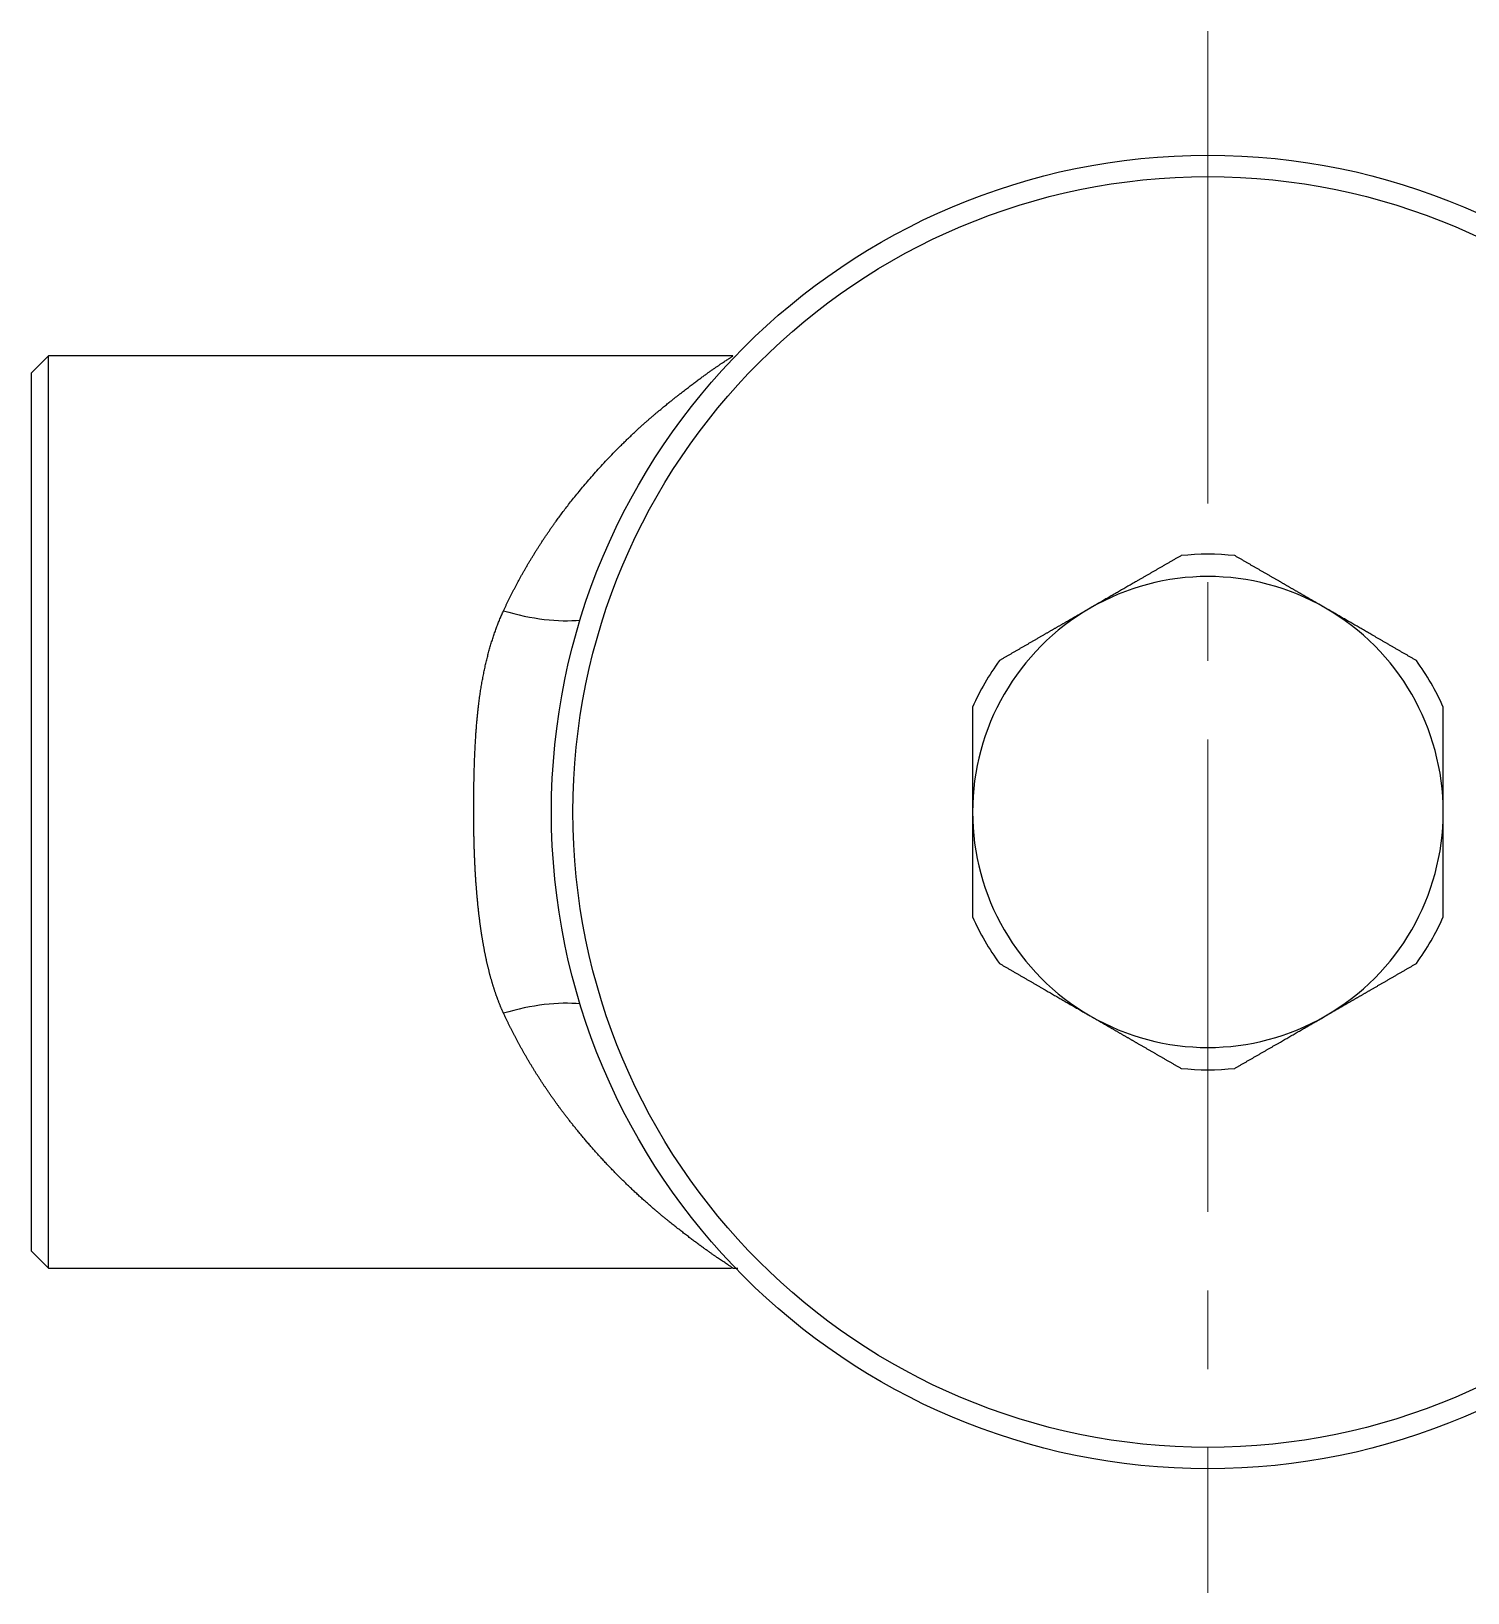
# Model space of a CAD drawing. Header units: millimetres. Extents: x 4257 to 5098, y 860 to 1455.
# Drawn here: x 4532.2 to 4590.2, y 1280.2 to 1343.2 of the extents above; entities that cross this region are included whole.
import ezdxf

# ---------------------------------------------------------------- set-up
doc = ezdxf.new("R2010")
doc.units = ezdxf.units.MM
doc.linetypes.add('CENTER2', pattern=[28.575, 19.05, -3.175, 3.175, -3.175])

msp = doc.modelspace()

# ---------------------------------------------------------------- linework, layer by layer
at = {"color": 1, "linetype": 'CENTER2', "lineweight": 18}
msp.add_line((4579.692, 1343.18), (4579.692, 1280.18), dxfattribs=at)
at = {"lineweight": 25}
for p, q in [((4532.892, 1330.08), (4532.192, 1329.38)), ((4532.892, 1311.68), (4532.892, 1330.08)), ((4560.51, 1330.08), (4532.892, 1330.08)), ((4532.192, 1329.38), (4532.192, 1311.68)), ((4532.192, 1311.68), (4532.192, 1293.98)), ((4532.892, 1293.28), (4532.892, 1311.68)), ((4532.192, 1293.98), (4532.892, 1293.28)), ((4532.892, 1293.28), (4560.463, 1293.28))]:
    msp.add_line(p, q, dxfattribs=at)
for radius in [26.5, 25.633]:
    msp.add_circle((4579.692, 1311.68), radius, dxfattribs=at)
for radius, start, end in [(10.4, 84.01182, 95.98818), (9.5, 60, 120), (9.5, 120, 180), (9.5, 0, 60), (10.4, 144.01182, 155.98818), (10.4, 24.01182, 35.98818), (9.5, 180, 240), (9.5, 300, 0), (10.4, 204.01182, 215.98818), (10.4, 324.01182, 335.98818), (9.5, 240, 300), (10.4, 264.01182, 275.98818)]:
    msp.add_arc((4579.692, 1311.68), radius, start, end, dxfattribs=at)
for centre, major_axis, start_param, end_param in [((4551.257, 1322.003), (4.7, -1.706), 4.863504, 5.571237), ((4551.257, 1301.357), (-4.7, -1.706), 3.853541, 4.561274)]:
    msp.add_ellipse(centre, major_axis=major_axis, ratio=0.419444, start_param=start_param, end_param=end_param, dxfattribs=at)
for points, knots in [([(4551.257, 1319.797), (4551.266, 1319.815), (4551.282, 1319.85), (4551.307, 1319.904), (4551.332, 1319.957), (4551.358, 1320.011), (4551.383, 1320.064), (4551.409, 1320.118), (4551.435, 1320.172), (4551.462, 1320.226), (4551.488, 1320.28), (4551.515, 1320.334), (4551.542, 1320.388), (4551.569, 1320.442), (4551.597, 1320.496), (4551.624, 1320.55), (4551.652, 1320.605), (4551.68, 1320.659), (4551.709, 1320.714), (4551.737, 1320.768), (4551.766, 1320.823), (4551.795, 1320.877), (4551.825, 1320.932), (4551.854, 1320.986), (4551.884, 1321.041), (4551.914, 1321.096), (4551.944, 1321.151), (4551.975, 1321.206), (4552.005, 1321.261), (4552.036, 1321.316), (4552.067, 1321.371), (4552.099, 1321.426), (4552.13, 1321.481), (4552.162, 1321.536), (4552.194, 1321.591), (4552.227, 1321.646), (4552.259, 1321.701), (4552.292, 1321.756), (4552.325, 1321.812), (4552.358, 1321.867), (4552.391, 1321.922), (4552.425, 1321.977), (4552.459, 1322.033), (4552.493, 1322.088), (4552.528, 1322.143), (4552.562, 1322.199), (4552.597, 1322.254), (4552.632, 1322.309), (4552.667, 1322.365), (4552.703, 1322.42), (4552.738, 1322.476), (4552.774, 1322.531), (4552.811, 1322.586), (4552.847, 1322.642), (4552.884, 1322.697), (4552.921, 1322.752), (4552.958, 1322.808), (4552.995, 1322.863), (4553.033, 1322.918), (4553.07, 1322.974), (4553.108, 1323.029), (4553.147, 1323.084), (4553.185, 1323.14), (4553.224, 1323.195), (4553.263, 1323.25), (4553.302, 1323.305), (4553.341, 1323.36), (4553.407, 1323.451), (4553.503, 1323.583), (4553.633, 1323.757), (4553.775, 1323.943), (4553.928, 1324.14), (4554.092, 1324.347), (4554.268, 1324.564), (4554.456, 1324.79), (4554.654, 1325.024), (4554.865, 1325.266), (4555.087, 1325.515), (4555.32, 1325.769), (4555.565, 1326.029), (4555.776, 1326.246), (4555.949, 1326.42), (4556.079, 1326.549), (4556.206, 1326.672), (4556.329, 1326.791), (4556.45, 1326.906), (4556.567, 1327.015), (4556.681, 1327.121), (4556.791, 1327.222), (4556.898, 1327.319), (4557.003, 1327.412), (4557.103, 1327.501), (4557.201, 1327.586), (4557.296, 1327.667), (4557.387, 1327.745), (4557.475, 1327.819), (4557.56, 1327.89), (4557.641, 1327.957), (4557.719, 1328.022), (4557.795, 1328.083), (4557.866, 1328.141), (4557.935, 1328.196), (4558.001, 1328.248), (4558.063, 1328.298), (4558.122, 1328.345), (4558.178, 1328.389), (4558.242, 1328.44), (4558.317, 1328.499), (4558.401, 1328.565), (4558.483, 1328.629), (4558.564, 1328.692), (4558.643, 1328.753), (4558.721, 1328.812), (4558.797, 1328.87), (4558.871, 1328.927), (4558.943, 1328.981), (4559.014, 1329.034), (4559.084, 1329.086), (4559.151, 1329.136), (4559.217, 1329.184), (4559.282, 1329.231), (4559.344, 1329.277), (4559.405, 1329.321), (4559.465, 1329.364), (4559.522, 1329.405), (4559.578, 1329.445), (4559.633, 1329.483), (4559.685, 1329.52), (4559.736, 1329.556), (4559.786, 1329.59), (4559.834, 1329.623), (4559.88, 1329.655), (4559.924, 1329.685), (4559.967, 1329.714), (4560.008, 1329.742), (4560.065, 1329.78), (4560.133, 1329.826), (4560.21, 1329.877), (4560.278, 1329.922), (4560.337, 1329.961), (4560.388, 1329.995), (4560.431, 1330.023), (4560.466, 1330.046), (4560.492, 1330.063), (4560.51, 1330.074), (4560.518, 1330.079), (4560.519, 1330.08), (4560.519, 1330.08)], [0, 0, 0, 0, 0.002828, 0.005668, 0.008518, 0.01138, 0.014254, 0.017139, 0.020035, 0.022943, 0.025862, 0.028792, 0.031734, 0.034687, 0.037652, 0.040629, 0.043616, 0.046616, 0.049626, 0.052649, 0.055682, 0.058728, 0.061785, 0.064853, 0.067933, 0.071025, 0.074128, 0.077243, 0.080369, 0.083507, 0.086657, 0.089819, 0.092991, 0.096176, 0.099372, 0.10258, 0.1058, 0.109032, 0.112275, 0.11553, 0.118796, 0.122074, 0.125364, 0.128666, 0.13198, 0.135305, 0.138642, 0.141991, 0.145352, 0.148724, 0.152109, 0.155505, 0.158913, 0.162333, 0.165764, 0.169208, 0.172663, 0.17613, 0.179609, 0.1831, 0.186603, 0.190118, 0.193645, 0.197183, 0.200734, 0.204296, 0.20787, 0.211457, 0.222123, 0.23372, 0.246248, 0.259706, 0.274096, 0.289417, 0.305669, 0.322853, 0.340968, 0.360014, 0.379992, 0.400902, 0.422743, 0.43409, 0.44518, 0.456014, 0.466593, 0.476916, 0.486983, 0.496794, 0.506349, 0.515649, 0.524693, 0.533481, 0.542013, 0.55029, 0.558311, 0.566076, 0.573586, 0.58084, 0.587839, 0.594582, 0.60107, 0.607302, 0.61328, 0.619002, 0.624468, 0.62968, 0.634637, 0.642817, 0.650932, 0.658981, 0.666965, 0.674884, 0.682739, 0.69053, 0.698257, 0.70592, 0.713521, 0.721058, 0.728534, 0.735947, 0.743298, 0.750589, 0.757818, 0.764987, 0.772096, 0.779145, 0.786135, 0.793066, 0.799939, 0.806754, 0.813512, 0.820213, 0.826857, 0.833446, 0.839979, 0.846457, 0.861193, 0.875806, 0.890305, 0.904698, 0.918993, 0.933199, 0.947327, 0.961384, 0.97538, 0.989325, 1, 1, 1, 1]), ([(4578.607, 1322.023), (4578.589, 1322.013), (4578.554, 1321.993), (4578.502, 1321.963), (4578.45, 1321.933), (4578.398, 1321.903), (4578.346, 1321.873), (4578.295, 1321.843), (4578.243, 1321.813), (4578.191, 1321.783), (4578.14, 1321.754), (4578.088, 1321.724), (4578.036, 1321.694), (4577.985, 1321.664), (4577.933, 1321.635), (4577.882, 1321.605), (4577.831, 1321.575), (4577.779, 1321.546), (4577.728, 1321.516), (4577.677, 1321.487), (4577.626, 1321.457), (4577.575, 1321.428), (4577.523, 1321.398), (4577.472, 1321.369), (4577.421, 1321.339), (4577.37, 1321.31), (4577.319, 1321.28), (4577.268, 1321.251), (4577.217, 1321.222), (4577.166, 1321.192), (4577.115, 1321.163), (4577.064, 1321.133), (4577.013, 1321.104), (4576.962, 1321.075), (4576.911, 1321.045), (4576.86, 1321.016), (4576.797, 1320.979), (4576.723, 1320.937), (4576.637, 1320.887), (4576.551, 1320.837), (4576.466, 1320.788), (4576.381, 1320.739), (4576.295, 1320.689), (4576.21, 1320.64), (4576.126, 1320.591), (4576.041, 1320.542), (4575.956, 1320.493), (4575.872, 1320.444), (4575.787, 1320.395), (4575.703, 1320.347), (4575.618, 1320.298), (4575.534, 1320.249), (4575.449, 1320.2), (4575.365, 1320.151), (4575.28, 1320.103), (4575.196, 1320.054), (4575.111, 1320.005), (4575.026, 1319.956), (4574.97, 1319.923), (4574.942, 1319.907)], [0, 0, 0, 0, 0.014928, 0.029809, 0.044645, 0.059435, 0.074181, 0.088883, 0.103543, 0.118161, 0.132738, 0.147275, 0.161773, 0.176233, 0.190655, 0.205041, 0.219392, 0.233709, 0.247992, 0.262242, 0.276461, 0.29065, 0.304809, 0.31894, 0.333043, 0.347121, 0.361172, 0.3752, 0.389204, 0.403187, 0.417148, 0.43109, 0.445013, 0.458918, 0.472807, 0.486681, 0.50054, 0.523921, 0.547194, 0.570364, 0.59344, 0.616426, 0.639329, 0.662156, 0.684913, 0.707607, 0.730245, 0.752833, 0.775378, 0.797887, 0.820367, 0.842824, 0.865267, 0.887702, 0.910135, 0.932575, 0.955027, 0.9775, 1, 1, 1, 1]), ([(4584.442, 1319.907), (4584.428, 1319.915), (4584.401, 1319.931), (4584.36, 1319.954), (4584.32, 1319.977), (4584.279, 1320.001), (4584.239, 1320.024), (4584.198, 1320.047), (4584.158, 1320.071), (4584.118, 1320.094), (4584.077, 1320.117), (4584.037, 1320.141), (4583.996, 1320.164), (4583.956, 1320.187), (4583.916, 1320.211), (4583.875, 1320.234), (4583.835, 1320.257), (4583.795, 1320.281), (4583.754, 1320.304), (4583.714, 1320.327), (4583.673, 1320.351), (4583.633, 1320.374), (4583.593, 1320.397), (4583.552, 1320.421), (4583.512, 1320.444), (4583.471, 1320.467), (4583.431, 1320.491), (4583.391, 1320.514), (4583.35, 1320.538), (4583.31, 1320.561), (4583.269, 1320.584), (4583.229, 1320.608), (4583.188, 1320.631), (4583.147, 1320.655), (4583.107, 1320.678), (4583.066, 1320.702), (4583.025, 1320.725), (4582.985, 1320.749), (4582.944, 1320.773), (4582.903, 1320.796), (4582.862, 1320.82), (4582.821, 1320.843), (4582.78, 1320.867), (4582.739, 1320.891), (4582.698, 1320.915), (4582.657, 1320.938), (4582.616, 1320.962), (4582.555, 1320.997), (4582.475, 1321.043), (4582.376, 1321.1), (4582.277, 1321.158), (4582.178, 1321.215), (4582.079, 1321.272), (4581.979, 1321.329), (4581.88, 1321.387), (4581.78, 1321.444), (4581.681, 1321.501), (4581.581, 1321.559), (4581.481, 1321.616), (4581.381, 1321.674), (4581.281, 1321.732), (4581.18, 1321.79), (4581.08, 1321.848), (4580.979, 1321.906), (4580.878, 1321.965), (4580.81, 1322.004), (4580.777, 1322.023)], [0, 0, 0, 0, 0.01076, 0.021512, 0.032259, 0.043, 0.053736, 0.064468, 0.075198, 0.085924, 0.09665, 0.107374, 0.118099, 0.128824, 0.139551, 0.15028, 0.161012, 0.171748, 0.182488, 0.193234, 0.203986, 0.214745, 0.225511, 0.236286, 0.24707, 0.257863, 0.268668, 0.279483, 0.290311, 0.301152, 0.312006, 0.322875, 0.333758, 0.344658, 0.355573, 0.366506, 0.377457, 0.388427, 0.399416, 0.410424, 0.421454, 0.432505, 0.443578, 0.454674, 0.465793, 0.476937, 0.488105, 0.499299, 0.526265, 0.55329, 0.580381, 0.607546, 0.634795, 0.662134, 0.689573, 0.717117, 0.744776, 0.772556, 0.800464, 0.828509, 0.856696, 0.885032, 0.913524, 0.942179, 0.971002, 1, 1, 1, 1]), ([(4574.942, 1319.907), (4574.928, 1319.899), (4574.901, 1319.884), (4574.86, 1319.86), (4574.82, 1319.837), (4574.779, 1319.814), (4574.739, 1319.79), (4574.699, 1319.767), (4574.658, 1319.743), (4574.618, 1319.72), (4574.577, 1319.697), (4574.537, 1319.673), (4574.496, 1319.65), (4574.456, 1319.627), (4574.416, 1319.603), (4574.375, 1319.58), (4574.335, 1319.557), (4574.295, 1319.534), (4574.254, 1319.51), (4574.214, 1319.487), (4574.173, 1319.464), (4574.133, 1319.44), (4574.093, 1319.417), (4574.052, 1319.394), (4574.012, 1319.37), (4573.971, 1319.347), (4573.931, 1319.324), (4573.89, 1319.3), (4573.85, 1319.277), (4573.809, 1319.254), (4573.769, 1319.23), (4573.728, 1319.207), (4573.688, 1319.184), (4573.647, 1319.16), (4573.606, 1319.137), (4573.566, 1319.113), (4573.525, 1319.09), (4573.484, 1319.066), (4573.443, 1319.043), (4573.402, 1319.019), (4573.361, 1318.996), (4573.321, 1318.972), (4573.28, 1318.948), (4573.239, 1318.925), (4573.197, 1318.901), (4573.156, 1318.877), (4573.115, 1318.854), (4573.055, 1318.819), (4572.975, 1318.772), (4572.876, 1318.715), (4572.776, 1318.658), (4572.677, 1318.601), (4572.578, 1318.543), (4572.479, 1318.486), (4572.38, 1318.428), (4572.28, 1318.371), (4572.181, 1318.313), (4572.081, 1318.256), (4571.981, 1318.198), (4571.881, 1318.14), (4571.781, 1318.082), (4571.68, 1318.024), (4571.58, 1317.966), (4571.479, 1317.908), (4571.378, 1317.85), (4571.31, 1317.811), (4571.277, 1317.791)], [0, 0, 0, 0, 0.01076, 0.021512, 0.032259, 0.043, 0.053736, 0.064468, 0.075198, 0.085924, 0.09665, 0.107374, 0.118099, 0.128824, 0.139551, 0.15028, 0.161012, 0.171748, 0.182488, 0.193234, 0.203986, 0.214745, 0.225511, 0.236286, 0.24707, 0.257863, 0.268668, 0.279483, 0.290311, 0.301152, 0.312006, 0.322875, 0.333758, 0.344658, 0.355573, 0.366506, 0.377457, 0.388427, 0.399416, 0.410424, 0.421454, 0.432505, 0.443578, 0.454674, 0.465793, 0.476937, 0.488105, 0.499299, 0.526265, 0.55329, 0.580381, 0.607546, 0.634795, 0.662134, 0.689573, 0.717117, 0.744776, 0.772556, 0.800464, 0.828509, 0.856696, 0.885032, 0.913524, 0.942179, 0.971002, 1, 1, 1, 1]), ([(4588.107, 1317.791), (4588.089, 1317.801), (4588.054, 1317.821), (4588.002, 1317.851), (4587.95, 1317.881), (4587.898, 1317.911), (4587.846, 1317.941), (4587.795, 1317.971), (4587.743, 1318.001), (4587.691, 1318.031), (4587.64, 1318.061), (4587.588, 1318.091), (4587.536, 1318.12), (4587.485, 1318.15), (4587.434, 1318.18), (4587.382, 1318.21), (4587.331, 1318.239), (4587.28, 1318.269), (4587.228, 1318.298), (4587.177, 1318.328), (4587.126, 1318.358), (4587.075, 1318.387), (4587.024, 1318.417), (4586.973, 1318.446), (4586.922, 1318.476), (4586.871, 1318.505), (4586.82, 1318.535), (4586.769, 1318.564), (4586.718, 1318.594), (4586.667, 1318.623), (4586.616, 1318.653), (4586.565, 1318.682), (4586.514, 1318.712), (4586.463, 1318.741), (4586.412, 1318.77), (4586.361, 1318.8), (4586.298, 1318.836), (4586.224, 1318.879), (4586.138, 1318.929), (4586.052, 1318.978), (4585.967, 1319.027), (4585.881, 1319.077), (4585.796, 1319.126), (4585.711, 1319.175), (4585.626, 1319.224), (4585.541, 1319.273), (4585.456, 1319.321), (4585.372, 1319.37), (4585.287, 1319.419), (4585.203, 1319.468), (4585.118, 1319.516), (4585.034, 1319.565), (4584.949, 1319.614), (4584.865, 1319.663), (4584.78, 1319.712), (4584.696, 1319.76), (4584.611, 1319.809), (4584.526, 1319.858), (4584.47, 1319.891), (4584.442, 1319.907)], [0, 0, 0, 0, 0.014928, 0.029809, 0.044645, 0.059435, 0.074181, 0.088883, 0.103543, 0.118161, 0.132738, 0.147275, 0.161773, 0.176233, 0.190655, 0.205041, 0.219392, 0.233709, 0.247992, 0.262242, 0.276461, 0.29065, 0.304809, 0.31894, 0.333043, 0.347121, 0.361172, 0.3752, 0.389204, 0.403187, 0.417148, 0.43109, 0.445013, 0.458918, 0.472807, 0.486681, 0.50054, 0.523921, 0.547194, 0.570364, 0.59344, 0.616426, 0.639329, 0.662156, 0.684913, 0.707607, 0.730245, 0.752833, 0.775378, 0.797887, 0.820367, 0.842824, 0.865267, 0.887702, 0.910135, 0.932575, 0.955027, 0.9775, 1, 1, 1, 1]), ([(4551.257, 1303.563), (4551.251, 1303.576), (4551.239, 1303.602), (4551.221, 1303.642), (4551.203, 1303.683), (4551.186, 1303.723), (4551.168, 1303.764), (4551.15, 1303.805), (4551.133, 1303.847), (4551.116, 1303.889), (4551.099, 1303.931), (4551.082, 1303.973), (4551.065, 1304.016), (4551.049, 1304.059), (4551.032, 1304.103), (4551.016, 1304.147), (4551, 1304.191), (4550.983, 1304.235), (4550.967, 1304.28), (4550.952, 1304.325), (4550.936, 1304.37), (4550.92, 1304.416), (4550.905, 1304.462), (4550.89, 1304.509), (4550.875, 1304.555), (4550.86, 1304.602), (4550.845, 1304.65), (4550.83, 1304.697), (4550.816, 1304.745), (4550.801, 1304.794), (4550.787, 1304.843), (4550.773, 1304.892), (4550.759, 1304.941), (4550.745, 1304.991), (4550.731, 1305.041), (4550.718, 1305.091), (4550.704, 1305.142), (4550.691, 1305.193), (4550.678, 1305.244), (4550.665, 1305.296), (4550.652, 1305.348), (4550.639, 1305.4), (4550.626, 1305.453), (4550.614, 1305.506), (4550.601, 1305.56), (4550.589, 1305.613), (4550.577, 1305.667), (4550.565, 1305.722), (4550.553, 1305.777), (4550.542, 1305.832), (4550.53, 1305.887), (4550.519, 1305.943), (4550.508, 1305.999), (4550.496, 1306.056), (4550.485, 1306.113), (4550.475, 1306.17), (4550.464, 1306.227), (4550.453, 1306.285), (4550.443, 1306.343), (4550.433, 1306.402), (4550.423, 1306.461), (4550.413, 1306.52), (4550.403, 1306.58), (4550.393, 1306.639), (4550.383, 1306.7), (4550.374, 1306.76), (4550.365, 1306.821), (4550.355, 1306.883), (4550.346, 1306.944), (4550.337, 1307.006), (4550.329, 1307.069), (4550.32, 1307.131), (4550.312, 1307.194), (4550.303, 1307.258), (4550.295, 1307.322), (4550.287, 1307.386), (4550.279, 1307.45), (4550.271, 1307.515), (4550.264, 1307.58), (4550.256, 1307.645), (4550.249, 1307.711), (4550.241, 1307.777), (4550.234, 1307.844), (4550.227, 1307.911), (4550.221, 1307.978), (4550.214, 1308.045), (4550.207, 1308.113), (4550.201, 1308.181), (4550.195, 1308.25), (4550.188, 1308.319), (4550.182, 1308.388), (4550.177, 1308.458), (4550.171, 1308.528), (4550.165, 1308.598), (4550.16, 1308.669), (4550.155, 1308.739), (4550.149, 1308.811), (4550.144, 1308.882), (4550.139, 1308.954), (4550.135, 1309.027), (4550.13, 1309.099), (4550.126, 1309.172), (4550.121, 1309.246), (4550.117, 1309.319), (4550.113, 1309.393), (4550.109, 1309.468), (4550.105, 1309.542), (4550.102, 1309.617), (4550.098, 1309.692), (4550.095, 1309.768), (4550.092, 1309.844), (4550.088, 1309.92), (4550.085, 1309.997), (4550.083, 1310.074), (4550.08, 1310.151), (4550.077, 1310.229), (4550.075, 1310.307), (4550.073, 1310.385), (4550.071, 1310.464), (4550.069, 1310.543), (4550.067, 1310.622), (4550.065, 1310.701), (4550.063, 1310.781), (4550.062, 1310.861), (4550.061, 1310.942), (4550.06, 1311.023), (4550.059, 1311.104), (4550.058, 1311.185), (4550.057, 1311.267), (4550.056, 1311.349), (4550.056, 1311.431), (4550.055, 1311.514), (4550.055, 1311.597), (4550.055, 1311.744), (4550.056, 1311.954), (4550.057, 1312.224), (4550.06, 1312.488), (4550.063, 1312.747), (4550.068, 1312.999), (4550.074, 1313.246), (4550.08, 1313.487), (4550.088, 1313.721), (4550.097, 1313.95), (4550.107, 1314.173), (4550.118, 1314.39), (4550.13, 1314.601), (4550.143, 1314.806), (4550.156, 1315.005), (4550.171, 1315.198), (4550.187, 1315.385), (4550.205, 1315.566), (4550.223, 1315.741), (4550.24, 1315.894), (4550.256, 1316.025), (4550.27, 1316.138), (4550.285, 1316.249), (4550.301, 1316.36), (4550.317, 1316.47), (4550.333, 1316.579), (4550.351, 1316.687), (4550.369, 1316.794), (4550.387, 1316.901), (4550.406, 1317.006), (4550.426, 1317.111), (4550.446, 1317.215), (4550.467, 1317.319), (4550.488, 1317.421), (4550.511, 1317.523), (4550.533, 1317.624), (4550.557, 1317.724), (4550.58, 1317.823), (4550.605, 1317.921), (4550.63, 1318.018), (4550.656, 1318.115), (4550.682, 1318.211), (4550.709, 1318.306), (4550.736, 1318.4), (4550.764, 1318.494), (4550.793, 1318.586), (4550.822, 1318.678), (4550.852, 1318.769), (4550.883, 1318.859), (4550.914, 1318.948), (4550.945, 1319.037), (4550.978, 1319.124), (4551.01, 1319.211), (4551.044, 1319.297), (4551.078, 1319.383), (4551.113, 1319.467), (4551.148, 1319.551), (4551.184, 1319.634), (4551.22, 1319.716), (4551.245, 1319.77), (4551.257, 1319.797)], [0, 0, 0, 0, 0.002792, 0.005597, 0.008416, 0.011248, 0.014093, 0.016951, 0.019823, 0.022708, 0.025607, 0.02852, 0.031447, 0.034387, 0.037341, 0.040309, 0.04329, 0.046286, 0.049296, 0.05232, 0.055358, 0.058411, 0.061478, 0.064559, 0.067654, 0.070764, 0.073889, 0.077028, 0.080181, 0.08335, 0.086533, 0.089731, 0.092943, 0.09617, 0.099413, 0.10267, 0.105942, 0.10923, 0.112532, 0.115849, 0.119182, 0.12253, 0.125893, 0.129271, 0.132665, 0.136074, 0.139498, 0.142938, 0.146394, 0.149864, 0.153351, 0.156853, 0.160371, 0.163904, 0.167453, 0.171018, 0.174598, 0.178194, 0.181807, 0.185435, 0.189079, 0.192738, 0.196414, 0.200106, 0.203814, 0.207538, 0.211278, 0.215034, 0.218806, 0.222594, 0.226399, 0.23022, 0.234057, 0.23791, 0.24178, 0.245666, 0.249569, 0.253487, 0.257423, 0.261374, 0.265343, 0.269327, 0.273328, 0.277346, 0.28138, 0.285431, 0.289499, 0.293583, 0.297684, 0.301801, 0.305935, 0.310086, 0.314254, 0.318438, 0.322639, 0.326857, 0.331092, 0.335344, 0.339613, 0.343898, 0.348201, 0.35252, 0.356856, 0.361209, 0.36558, 0.369967, 0.374371, 0.378793, 0.383231, 0.387686, 0.392159, 0.396649, 0.401156, 0.40568, 0.410221, 0.414779, 0.419355, 0.423947, 0.428557, 0.433185, 0.437829, 0.442491, 0.44717, 0.451866, 0.45658, 0.461311, 0.466059, 0.470825, 0.475608, 0.480409, 0.485227, 0.490062, 0.494915, 0.499785, 0.515921, 0.531725, 0.547198, 0.56234, 0.577152, 0.591633, 0.605785, 0.619607, 0.6331, 0.646264, 0.659099, 0.671607, 0.683787, 0.69564, 0.707167, 0.718369, 0.729245, 0.739797, 0.750026, 0.75688, 0.763699, 0.770484, 0.777235, 0.783953, 0.790637, 0.797288, 0.803906, 0.810491, 0.817044, 0.823565, 0.830054, 0.836512, 0.842938, 0.849333, 0.855697, 0.862031, 0.868335, 0.874608, 0.880852, 0.887067, 0.893252, 0.899409, 0.905538, 0.911638, 0.917711, 0.923756, 0.929774, 0.935765, 0.94173, 0.947669, 0.953582, 0.959469, 0.965331, 0.971169, 0.976982, 0.982772, 0.988538, 0.99428, 1, 1, 1, 1]), ([(4570.192, 1315.912), (4570.192, 1315.892), (4570.192, 1315.852), (4570.192, 1315.792), (4570.192, 1315.732), (4570.192, 1315.672), (4570.192, 1315.612), (4570.192, 1315.552), (4570.192, 1315.493), (4570.192, 1315.433), (4570.191, 1315.373), (4570.191, 1315.314), (4570.191, 1315.254), (4570.191, 1315.195), (4570.191, 1315.136), (4570.191, 1315.076), (4570.191, 1315.017), (4570.191, 1314.958), (4570.191, 1314.899), (4570.191, 1314.84), (4570.191, 1314.781), (4570.191, 1314.722), (4570.191, 1314.663), (4570.191, 1314.604), (4570.191, 1314.545), (4570.191, 1314.486), (4570.191, 1314.427), (4570.191, 1314.369), (4570.191, 1314.31), (4570.191, 1314.251), (4570.191, 1314.192), (4570.191, 1314.133), (4570.191, 1314.075), (4570.191, 1314.016), (4570.191, 1313.957), (4570.191, 1313.898), (4570.191, 1313.826), (4570.191, 1313.74), (4570.191, 1313.64), (4570.191, 1313.541), (4570.191, 1313.442), (4570.191, 1313.344), (4570.191, 1313.245), (4570.191, 1313.147), (4570.191, 1313.049), (4570.191, 1312.951), (4570.191, 1312.853), (4570.191, 1312.755), (4570.191, 1312.657), (4570.192, 1312.56), (4570.192, 1312.462), (4570.192, 1312.364), (4570.192, 1312.267), (4570.192, 1312.169), (4570.192, 1312.071), (4570.192, 1311.974), (4570.192, 1311.876), (4570.192, 1311.778), (4570.192, 1311.713), (4570.192, 1311.68)], [0, 0, 0, 0, 0.014907, 0.029767, 0.044582, 0.059352, 0.074077, 0.08876, 0.1034, 0.117999, 0.132557, 0.147075, 0.161554, 0.175996, 0.1904, 0.204768, 0.219101, 0.2334, 0.247666, 0.2619, 0.276102, 0.290274, 0.304417, 0.318531, 0.332619, 0.34668, 0.360716, 0.374728, 0.388718, 0.402685, 0.416631, 0.430558, 0.444466, 0.458357, 0.472232, 0.486091, 0.499936, 0.523351, 0.546656, 0.569859, 0.592966, 0.615983, 0.638916, 0.661772, 0.684558, 0.707281, 0.729946, 0.752561, 0.775133, 0.797668, 0.820174, 0.842657, 0.865124, 0.887584, 0.910041, 0.932505, 0.954981, 0.977477, 1, 1, 1, 1]), ([(4589.192, 1311.68), (4589.192, 1311.696), (4589.192, 1311.727), (4589.192, 1311.774), (4589.192, 1311.821), (4589.192, 1311.867), (4589.192, 1311.914), (4589.192, 1311.961), (4589.192, 1312.008), (4589.192, 1312.054), (4589.192, 1312.101), (4589.192, 1312.148), (4589.192, 1312.195), (4589.192, 1312.241), (4589.192, 1312.288), (4589.192, 1312.335), (4589.192, 1312.381), (4589.192, 1312.428), (4589.192, 1312.475), (4589.192, 1312.521), (4589.192, 1312.568), (4589.192, 1312.615), (4589.192, 1312.661), (4589.192, 1312.708), (4589.192, 1312.755), (4589.192, 1312.802), (4589.192, 1312.848), (4589.192, 1312.895), (4589.192, 1312.942), (4589.192, 1312.989), (4589.192, 1313.036), (4589.192, 1313.083), (4589.192, 1313.13), (4589.192, 1313.177), (4589.192, 1313.224), (4589.192, 1313.271), (4589.192, 1313.318), (4589.192, 1313.365), (4589.192, 1313.412), (4589.192, 1313.459), (4589.192, 1313.507), (4589.192, 1313.554), (4589.192, 1313.601), (4589.192, 1313.649), (4589.192, 1313.696), (4589.192, 1313.744), (4589.192, 1313.792), (4589.192, 1313.862), (4589.192, 1313.954), (4589.192, 1314.068), (4589.192, 1314.182), (4589.192, 1314.297), (4589.192, 1314.411), (4589.192, 1314.526), (4589.192, 1314.64), (4589.192, 1314.755), (4589.192, 1314.87), (4589.192, 1314.985), (4589.192, 1315.1), (4589.192, 1315.215), (4589.192, 1315.33), (4589.192, 1315.446), (4589.192, 1315.562), (4589.192, 1315.679), (4589.192, 1315.795), (4589.192, 1315.873), (4589.192, 1315.912)], [0, 0, 0, 0, 0.010774, 0.021541, 0.032302, 0.043058, 0.053809, 0.064556, 0.0753, 0.086041, 0.096782, 0.107521, 0.118261, 0.129001, 0.139743, 0.150487, 0.161235, 0.171986, 0.182742, 0.193504, 0.204271, 0.215046, 0.225828, 0.236619, 0.247419, 0.25823, 0.269051, 0.279883, 0.290728, 0.301585, 0.312457, 0.323342, 0.334243, 0.34516, 0.356094, 0.367045, 0.378014, 0.389001, 0.400008, 0.411036, 0.422084, 0.433154, 0.444246, 0.455361, 0.4665, 0.477663, 0.488851, 0.500065, 0.526995, 0.553982, 0.581035, 0.608163, 0.635373, 0.662673, 0.690071, 0.717575, 0.745192, 0.77293, 0.800795, 0.828795, 0.856937, 0.885227, 0.913672, 0.942278, 0.971052, 1, 1, 1, 1]), ([(4570.192, 1311.68), (4570.192, 1311.664), (4570.192, 1311.633), (4570.192, 1311.586), (4570.192, 1311.539), (4570.192, 1311.492), (4570.192, 1311.446), (4570.192, 1311.399), (4570.192, 1311.352), (4570.192, 1311.305), (4570.192, 1311.259), (4570.192, 1311.212), (4570.192, 1311.165), (4570.192, 1311.118), (4570.192, 1311.072), (4570.192, 1311.025), (4570.192, 1310.978), (4570.191, 1310.932), (4570.191, 1310.885), (4570.191, 1310.838), (4570.191, 1310.791), (4570.191, 1310.745), (4570.191, 1310.698), (4570.191, 1310.651), (4570.191, 1310.604), (4570.191, 1310.557), (4570.191, 1310.511), (4570.191, 1310.464), (4570.191, 1310.417), (4570.191, 1310.37), (4570.191, 1310.323), (4570.191, 1310.276), (4570.191, 1310.229), (4570.191, 1310.182), (4570.191, 1310.135), (4570.191, 1310.088), (4570.191, 1310.041), (4570.191, 1309.994), (4570.191, 1309.946), (4570.191, 1309.899), (4570.191, 1309.852), (4570.191, 1309.804), (4570.191, 1309.757), (4570.191, 1309.709), (4570.191, 1309.662), (4570.191, 1309.614), (4570.191, 1309.566), (4570.191, 1309.496), (4570.191, 1309.404), (4570.191, 1309.29), (4570.191, 1309.175), (4570.191, 1309.061), (4570.191, 1308.947), (4570.191, 1308.832), (4570.191, 1308.718), (4570.191, 1308.603), (4570.191, 1308.489), (4570.191, 1308.374), (4570.191, 1308.259), (4570.191, 1308.144), (4570.191, 1308.028), (4570.191, 1307.913), (4570.192, 1307.797), (4570.192, 1307.681), (4570.192, 1307.564), (4570.192, 1307.487), (4570.192, 1307.448)], [0, 0, 0, 0, 0.010775, 0.021544, 0.032307, 0.043065, 0.053819, 0.064569, 0.075316, 0.086062, 0.096807, 0.107551, 0.118295, 0.129041, 0.139789, 0.15054, 0.161294, 0.172053, 0.182816, 0.193586, 0.204362, 0.215146, 0.225938, 0.236738, 0.247549, 0.25837, 0.269202, 0.280045, 0.290902, 0.301772, 0.312656, 0.323556, 0.33447, 0.345402, 0.35635, 0.367316, 0.378301, 0.389304, 0.400328, 0.411373, 0.422439, 0.433526, 0.444637, 0.455771, 0.466929, 0.478112, 0.489321, 0.500556, 0.52748, 0.554459, 0.581503, 0.608618, 0.635812, 0.663095, 0.690473, 0.717954, 0.745546, 0.773255, 0.80109, 0.829056, 0.857162, 0.885413, 0.913816, 0.942377, 0.971103, 1, 1, 1, 1]), ([(4589.192, 1307.448), (4589.192, 1307.468), (4589.192, 1307.508), (4589.192, 1307.568), (4589.192, 1307.628), (4589.192, 1307.688), (4589.192, 1307.747), (4589.192, 1307.807), (4589.192, 1307.867), (4589.192, 1307.926), (4589.192, 1307.986), (4589.192, 1308.045), (4589.192, 1308.104), (4589.192, 1308.164), (4589.192, 1308.223), (4589.192, 1308.282), (4589.192, 1308.341), (4589.192, 1308.4), (4589.192, 1308.459), (4589.192, 1308.518), (4589.192, 1308.577), (4589.192, 1308.636), (4589.192, 1308.695), (4589.192, 1308.754), (4589.192, 1308.813), (4589.192, 1308.872), (4589.192, 1308.931), (4589.192, 1308.989), (4589.192, 1309.048), (4589.192, 1309.107), (4589.192, 1309.166), (4589.192, 1309.224), (4589.192, 1309.283), (4589.193, 1309.342), (4589.193, 1309.401), (4589.193, 1309.46), (4589.193, 1309.532), (4589.193, 1309.618), (4589.193, 1309.718), (4589.192, 1309.817), (4589.192, 1309.916), (4589.192, 1310.015), (4589.192, 1310.113), (4589.192, 1310.212), (4589.192, 1310.31), (4589.192, 1310.408), (4589.192, 1310.506), (4589.192, 1310.604), (4589.192, 1310.702), (4589.192, 1310.8), (4589.192, 1310.897), (4589.192, 1310.995), (4589.192, 1311.093), (4589.192, 1311.19), (4589.192, 1311.288), (4589.192, 1311.386), (4589.192, 1311.484), (4589.192, 1311.582), (4589.192, 1311.647), (4589.192, 1311.68)], [0, 0, 0, 0, 0.01488, 0.029714, 0.044503, 0.059248, 0.07395, 0.08861, 0.103228, 0.117805, 0.132342, 0.146841, 0.161301, 0.175724, 0.190111, 0.204463, 0.21878, 0.233064, 0.247315, 0.261535, 0.275724, 0.289884, 0.304015, 0.318119, 0.332196, 0.346248, 0.360276, 0.37428, 0.388261, 0.402222, 0.416163, 0.430084, 0.443988, 0.457875, 0.471746, 0.485602, 0.499446, 0.522902, 0.546248, 0.569489, 0.592633, 0.615684, 0.63865, 0.661536, 0.684351, 0.7071, 0.72979, 0.752428, 0.77502, 0.797575, 0.820098, 0.842596, 0.865077, 0.887549, 0.910017, 0.932489, 0.954972, 0.977473, 1, 1, 1, 1]), ([(4571.277, 1305.569), (4571.294, 1305.559), (4571.329, 1305.539), (4571.381, 1305.508), (4571.433, 1305.478), (4571.485, 1305.448), (4571.537, 1305.418), (4571.588, 1305.389), (4571.64, 1305.359), (4571.692, 1305.329), (4571.744, 1305.299), (4571.795, 1305.269), (4571.847, 1305.239), (4571.898, 1305.21), (4571.95, 1305.18), (4572.001, 1305.15), (4572.052, 1305.121), (4572.104, 1305.091), (4572.155, 1305.061), (4572.206, 1305.032), (4572.257, 1305.002), (4572.308, 1304.973), (4572.359, 1304.943), (4572.41, 1304.914), (4572.461, 1304.884), (4572.513, 1304.855), (4572.564, 1304.825), (4572.615, 1304.796), (4572.666, 1304.766), (4572.716, 1304.737), (4572.767, 1304.707), (4572.818, 1304.678), (4572.869, 1304.648), (4572.92, 1304.619), (4572.971, 1304.589), (4573.022, 1304.56), (4573.085, 1304.524), (4573.159, 1304.481), (4573.245, 1304.431), (4573.331, 1304.382), (4573.417, 1304.332), (4573.502, 1304.283), (4573.587, 1304.234), (4573.672, 1304.185), (4573.757, 1304.136), (4573.842, 1304.087), (4573.927, 1304.038), (4574.011, 1303.99), (4574.096, 1303.941), (4574.18, 1303.892), (4574.265, 1303.843), (4574.349, 1303.795), (4574.434, 1303.746), (4574.518, 1303.697), (4574.603, 1303.648), (4574.687, 1303.599), (4574.772, 1303.551), (4574.857, 1303.502), (4574.913, 1303.469), (4574.942, 1303.453)], [0, 0, 0, 0, 0.014928, 0.029809, 0.044645, 0.059435, 0.074181, 0.088883, 0.103543, 0.118161, 0.132738, 0.147275, 0.161773, 0.176233, 0.190655, 0.205041, 0.219392, 0.233709, 0.247992, 0.262242, 0.276461, 0.29065, 0.304809, 0.31894, 0.333043, 0.347121, 0.361172, 0.3752, 0.389204, 0.403187, 0.417148, 0.43109, 0.445013, 0.458918, 0.472807, 0.486681, 0.50054, 0.523921, 0.547194, 0.570364, 0.59344, 0.616426, 0.639329, 0.662156, 0.684913, 0.707607, 0.730245, 0.752833, 0.775378, 0.797887, 0.820367, 0.842824, 0.865267, 0.887702, 0.910135, 0.932575, 0.955027, 0.9775, 1, 1, 1, 1]), ([(4584.442, 1303.453), (4584.455, 1303.46), (4584.482, 1303.476), (4584.523, 1303.499), (4584.563, 1303.523), (4584.604, 1303.546), (4584.644, 1303.57), (4584.685, 1303.593), (4584.725, 1303.616), (4584.765, 1303.64), (4584.806, 1303.663), (4584.846, 1303.686), (4584.887, 1303.71), (4584.927, 1303.733), (4584.967, 1303.756), (4585.008, 1303.78), (4585.048, 1303.803), (4585.089, 1303.826), (4585.129, 1303.849), (4585.169, 1303.873), (4585.21, 1303.896), (4585.25, 1303.919), (4585.29, 1303.943), (4585.331, 1303.966), (4585.371, 1303.989), (4585.412, 1304.013), (4585.452, 1304.036), (4585.493, 1304.059), (4585.533, 1304.083), (4585.574, 1304.106), (4585.614, 1304.129), (4585.655, 1304.153), (4585.696, 1304.176), (4585.736, 1304.2), (4585.777, 1304.223), (4585.818, 1304.246), (4585.858, 1304.27), (4585.899, 1304.293), (4585.94, 1304.317), (4585.981, 1304.341), (4586.022, 1304.364), (4586.063, 1304.388), (4586.104, 1304.411), (4586.145, 1304.435), (4586.186, 1304.459), (4586.227, 1304.482), (4586.268, 1304.506), (4586.329, 1304.541), (4586.408, 1304.587), (4586.508, 1304.645), (4586.607, 1304.702), (4586.706, 1304.759), (4586.805, 1304.817), (4586.904, 1304.874), (4587.004, 1304.931), (4587.103, 1304.989), (4587.203, 1305.046), (4587.302, 1305.104), (4587.402, 1305.162), (4587.502, 1305.22), (4587.602, 1305.277), (4587.703, 1305.335), (4587.803, 1305.394), (4587.904, 1305.452), (4588.005, 1305.51), (4588.073, 1305.549), (4588.107, 1305.569)], [0, 0, 0, 0, 0.01076, 0.021512, 0.032259, 0.043, 0.053736, 0.064468, 0.075198, 0.085924, 0.09665, 0.107374, 0.118099, 0.128824, 0.139551, 0.15028, 0.161012, 0.171748, 0.182488, 0.193234, 0.203986, 0.214745, 0.225511, 0.236286, 0.24707, 0.257863, 0.268668, 0.279483, 0.290311, 0.301152, 0.312006, 0.322875, 0.333758, 0.344658, 0.355573, 0.366506, 0.377457, 0.388427, 0.399416, 0.410424, 0.421454, 0.432505, 0.443578, 0.454674, 0.465793, 0.476937, 0.488105, 0.499299, 0.526265, 0.55329, 0.580381, 0.607546, 0.634795, 0.662134, 0.689573, 0.717117, 0.744776, 0.772556, 0.800464, 0.828509, 0.856696, 0.885032, 0.913524, 0.942179, 0.971002, 1, 1, 1, 1]), ([(4560.519, 1293.28), (4560.519, 1293.28), (4560.52, 1293.279), (4560.509, 1293.286), (4560.454, 1293.321), (4560.361, 1293.382), (4560.23, 1293.47), (4560.095, 1293.56), (4559.978, 1293.638), (4559.895, 1293.695), (4559.806, 1293.756), (4559.71, 1293.822), (4559.608, 1293.894), (4559.5, 1293.97), (4559.385, 1294.052), (4559.265, 1294.14), (4559.138, 1294.233), (4559.005, 1294.332), (4558.865, 1294.436), (4558.72, 1294.547), (4558.568, 1294.664), (4558.41, 1294.786), (4558.279, 1294.889), (4558.178, 1294.969), (4558.106, 1295.026), (4558.03, 1295.087), (4557.949, 1295.151), (4557.863, 1295.221), (4557.772, 1295.294), (4557.676, 1295.372), (4557.576, 1295.455), (4557.47, 1295.544), (4557.36, 1295.637), (4557.245, 1295.735), (4557.125, 1295.84), (4557, 1295.95), (4556.871, 1296.065), (4556.736, 1296.188), (4556.597, 1296.316), (4556.453, 1296.451), (4556.304, 1296.593), (4556.15, 1296.742), (4555.991, 1296.898), (4555.835, 1297.055), (4555.683, 1297.209), (4555.539, 1297.358), (4555.4, 1297.506), (4555.264, 1297.652), (4555.131, 1297.796), (4555.003, 1297.939), (4554.878, 1298.08), (4554.757, 1298.218), (4554.639, 1298.354), (4554.526, 1298.487), (4554.416, 1298.618), (4554.31, 1298.746), (4554.207, 1298.871), (4554.109, 1298.992), (4554.014, 1299.111), (4553.923, 1299.226), (4553.835, 1299.338), (4553.752, 1299.447), (4553.672, 1299.551), (4553.596, 1299.652), (4553.523, 1299.749), (4553.454, 1299.843), (4553.385, 1299.938), (4553.314, 1300.037), (4553.24, 1300.141), (4553.167, 1300.246), (4553.095, 1300.35), (4553.023, 1300.454), (4552.953, 1300.559), (4552.883, 1300.663), (4552.814, 1300.768), (4552.745, 1300.872), (4552.678, 1300.977), (4552.611, 1301.082), (4552.546, 1301.186), (4552.481, 1301.291), (4552.417, 1301.395), (4552.353, 1301.5), (4552.291, 1301.604), (4552.229, 1301.709), (4552.168, 1301.813), (4552.108, 1301.917), (4552.049, 1302.021), (4551.99, 1302.125), (4551.933, 1302.229), (4551.876, 1302.333), (4551.82, 1302.436), (4551.765, 1302.54), (4551.71, 1302.643), (4551.657, 1302.746), (4551.604, 1302.849), (4551.552, 1302.952), (4551.501, 1303.054), (4551.451, 1303.156), (4551.401, 1303.258), (4551.352, 1303.36), (4551.304, 1303.461), (4551.273, 1303.529), (4551.257, 1303.563)], [0, 0, 0, 0, 0.000006, 0.029834, 0.059916, 0.090344, 0.121207, 0.152591, 0.165094, 0.17781, 0.190743, 0.203896, 0.217274, 0.230879, 0.244714, 0.258783, 0.273088, 0.287633, 0.302419, 0.317449, 0.332726, 0.348251, 0.364027, 0.370319, 0.376993, 0.384048, 0.391485, 0.399303, 0.407504, 0.416086, 0.42505, 0.434397, 0.444125, 0.454236, 0.46473, 0.475606, 0.486864, 0.498505, 0.510528, 0.522934, 0.535722, 0.548894, 0.562447, 0.576384, 0.588932, 0.601175, 0.613113, 0.624746, 0.636075, 0.647099, 0.657818, 0.668233, 0.678343, 0.688148, 0.697648, 0.706844, 0.715736, 0.724322, 0.732604, 0.740582, 0.748255, 0.755623, 0.762687, 0.769447, 0.775902, 0.782052, 0.787899, 0.79466, 0.801379, 0.808057, 0.814693, 0.821287, 0.82784, 0.83435, 0.84082, 0.847248, 0.853634, 0.859979, 0.866283, 0.872545, 0.878766, 0.884946, 0.891085, 0.897183, 0.903239, 0.909255, 0.91523, 0.921164, 0.927058, 0.932911, 0.938723, 0.944495, 0.950226, 0.955917, 0.961567, 0.967178, 0.972748, 0.978278, 0.983768, 0.989219, 0.994629, 1, 1, 1, 1]), ([(4574.942, 1303.453), (4574.955, 1303.445), (4574.982, 1303.429), (4575.023, 1303.406), (4575.063, 1303.382), (4575.104, 1303.359), (4575.144, 1303.336), (4575.185, 1303.312), (4575.225, 1303.289), (4575.266, 1303.266), (4575.306, 1303.242), (4575.346, 1303.219), (4575.387, 1303.196), (4575.427, 1303.172), (4575.467, 1303.149), (4575.508, 1303.126), (4575.548, 1303.102), (4575.589, 1303.079), (4575.629, 1303.056), (4575.669, 1303.032), (4575.71, 1303.009), (4575.75, 1302.986), (4575.79, 1302.962), (4575.831, 1302.939), (4575.871, 1302.916), (4575.912, 1302.892), (4575.952, 1302.869), (4575.993, 1302.846), (4576.033, 1302.822), (4576.073, 1302.799), (4576.114, 1302.775), (4576.155, 1302.752), (4576.195, 1302.728), (4576.236, 1302.705), (4576.276, 1302.681), (4576.317, 1302.658), (4576.358, 1302.634), (4576.398, 1302.611), (4576.439, 1302.587), (4576.48, 1302.564), (4576.521, 1302.54), (4576.562, 1302.516), (4576.603, 1302.493), (4576.644, 1302.469), (4576.685, 1302.445), (4576.726, 1302.421), (4576.767, 1302.398), (4576.828, 1302.363), (4576.908, 1302.317), (4577.007, 1302.259), (4577.106, 1302.202), (4577.205, 1302.145), (4577.305, 1302.088), (4577.404, 1302.031), (4577.503, 1301.973), (4577.603, 1301.916), (4577.702, 1301.858), (4577.802, 1301.801), (4577.902, 1301.743), (4578.002, 1301.686), (4578.102, 1301.628), (4578.203, 1301.57), (4578.303, 1301.512), (4578.404, 1301.453), (4578.505, 1301.395), (4578.573, 1301.356), (4578.607, 1301.337)], [0, 0, 0, 0, 0.01076, 0.021512, 0.032259, 0.043, 0.053736, 0.064468, 0.075198, 0.085924, 0.09665, 0.107374, 0.118099, 0.128824, 0.139551, 0.15028, 0.161012, 0.171748, 0.182488, 0.193234, 0.203986, 0.214745, 0.225511, 0.236286, 0.24707, 0.257863, 0.268668, 0.279483, 0.290311, 0.301152, 0.312006, 0.322875, 0.333758, 0.344658, 0.355573, 0.366506, 0.377457, 0.388427, 0.399416, 0.410424, 0.421454, 0.432505, 0.443578, 0.454674, 0.465793, 0.476937, 0.488105, 0.499299, 0.526265, 0.55329, 0.580381, 0.607546, 0.634795, 0.662134, 0.689573, 0.717117, 0.744776, 0.772556, 0.800464, 0.828509, 0.856696, 0.885032, 0.913524, 0.942179, 0.971002, 1, 1, 1, 1]), ([(4580.777, 1301.337), (4580.794, 1301.347), (4580.829, 1301.367), (4580.881, 1301.397), (4580.933, 1301.427), (4580.985, 1301.457), (4581.037, 1301.487), (4581.088, 1301.517), (4581.14, 1301.547), (4581.192, 1301.576), (4581.244, 1301.606), (4581.295, 1301.636), (4581.347, 1301.666), (4581.398, 1301.695), (4581.45, 1301.725), (4581.501, 1301.755), (4581.552, 1301.784), (4581.604, 1301.814), (4581.655, 1301.844), (4581.706, 1301.873), (4581.757, 1301.903), (4581.809, 1301.932), (4581.86, 1301.962), (4581.911, 1301.991), (4581.962, 1302.021), (4582.013, 1302.05), (4582.064, 1302.079), (4582.115, 1302.109), (4582.166, 1302.138), (4582.217, 1302.168), (4582.268, 1302.197), (4582.319, 1302.226), (4582.37, 1302.256), (4582.421, 1302.285), (4582.472, 1302.315), (4582.523, 1302.344), (4582.586, 1302.38), (4582.66, 1302.423), (4582.746, 1302.473), (4582.832, 1302.522), (4582.917, 1302.572), (4583.003, 1302.621), (4583.088, 1302.67), (4583.173, 1302.72), (4583.258, 1302.769), (4583.342, 1302.818), (4583.427, 1302.867), (4583.511, 1302.916), (4583.596, 1302.964), (4583.68, 1303.013), (4583.765, 1303.062), (4583.849, 1303.111), (4583.934, 1303.16), (4584.018, 1303.208), (4584.103, 1303.257), (4584.187, 1303.306), (4584.272, 1303.355), (4584.357, 1303.404), (4584.413, 1303.436), (4584.442, 1303.453)], [0, 0, 0, 0, 0.014928, 0.029809, 0.044645, 0.059435, 0.074181, 0.088883, 0.103543, 0.118161, 0.132738, 0.147275, 0.161773, 0.176233, 0.190655, 0.205041, 0.219392, 0.233709, 0.247992, 0.262242, 0.276461, 0.29065, 0.304809, 0.31894, 0.333043, 0.347121, 0.361172, 0.3752, 0.389204, 0.403187, 0.417148, 0.43109, 0.445013, 0.458918, 0.472807, 0.486681, 0.50054, 0.523921, 0.547194, 0.570364, 0.59344, 0.616426, 0.639329, 0.662156, 0.684913, 0.707607, 0.730245, 0.752833, 0.775378, 0.797887, 0.820367, 0.842824, 0.865267, 0.887702, 0.910135, 0.932575, 0.955027, 0.9775, 1, 1, 1, 1])]:
    msp.add_open_spline(points, degree=3, knots=knots, dxfattribs=at)
msp.add_open_spline([(4560.517, 1293.281), (4560.587, 1293.281), (4560.655, 1293.28), (4560.722, 1293.277)], degree=3, dxfattribs=at)

doc.saveas('drawing.dxf')
